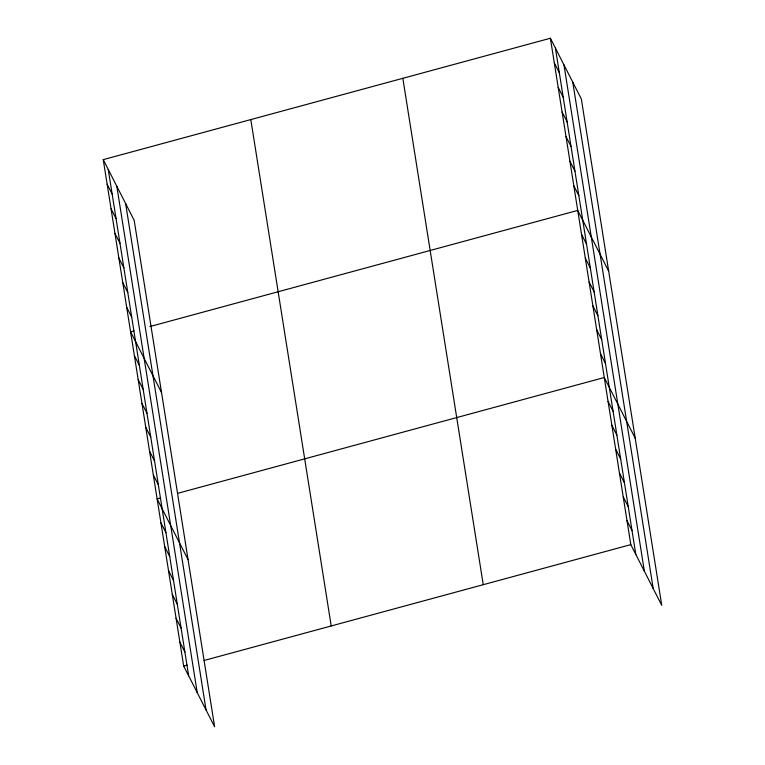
<?xml version="1.0" encoding="UTF-8"?>
<svg xmlns="http://www.w3.org/2000/svg" width="765" height="765" viewBox="0 0 765 765"><rect width="100%" height="100%" fill="white"/><g stroke="black" fill="none" stroke-linecap="round" stroke-linejoin="round"><path stroke-width="1.15" d="M103.246 159.646L134.191 220.377L214.611 726.75L183.667 666.019L103.246 159.646L550.389 38.25L581.333 98.981L661.754 605.354L630.809 544.623L550.389 38.25M133.99 330.882L130.585 331.809L161.53 392.541M149.883 326.569L577.738 210.413L608.682 271.154M160.526 497.986L157.121 498.914L188.075 559.645M177.557 493.368L604.274 377.518L635.218 438.259M183.667 666.019L187.071 665.091M204.092 660.472L630.809 544.623M554.3 62.845L559.301 72.675M558.201 87.439L563.212 97.27M562.112 112.034L567.114 121.865M566.014 136.629L571.025 146.459M569.925 161.224L574.926 171.054M573.827 185.819L578.837 195.649M581.524 234.291L586.535 244.121M585.311 258.159L590.322 267.989M589.107 282.036L594.118 291.857M592.894 305.904L597.905 315.735M596.69 329.772L601.701 339.603M600.477 353.65L605.488 363.48M608.06 401.396L613.071 411.216M611.857 425.264L616.858 435.094M615.643 449.132L620.654 458.962M619.44 473.009L624.441 482.839M623.226 496.877L628.237 506.707M627.023 520.755L632.024 530.575M107.148 184.241L112.159 194.061M111.059 208.835L116.06 218.656M114.96 233.43L119.971 243.26M118.871 258.025L123.873 267.855M122.773 282.62L127.784 292.45M126.684 307.214L131.685 317.045M134.382 355.677L139.383 365.507M138.169 379.555L143.179 389.385M141.955 403.423L146.966 413.253M145.752 427.3L150.762 437.121M149.538 451.168L154.549 460.999M153.335 475.036L158.345 484.867M160.918 522.782L165.919 532.612M164.705 546.659L169.715 556.48M168.501 570.527L173.502 580.358M172.288 594.395L177.298 604.226M176.084 618.273L181.085 628.103M179.871 642.141L184.881 651.971M572.775 82.19L653.195 588.562M563.958 64.882L644.379 571.254M555.4 48.08L635.82 554.453M402.83 78.307L483.251 584.68M250.805 119.579L331.216 625.952M125.632 203.576L206.053 709.949M116.816 186.268L197.227 692.641M108.248 169.467L188.668 675.839"/></g></svg>
